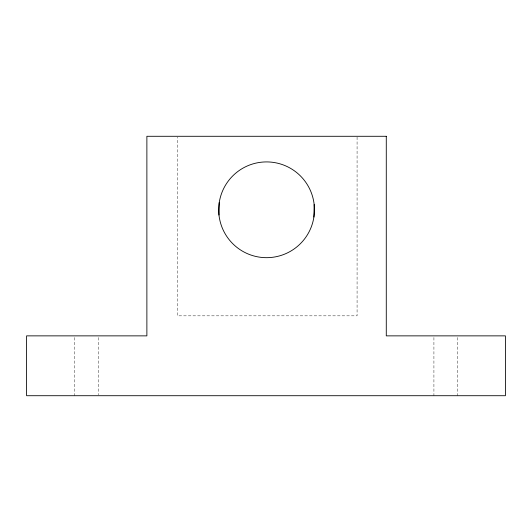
<?xml version="1.0" encoding="UTF-8"?>
<svg xmlns="http://www.w3.org/2000/svg" width="532" height="532" viewBox="0 0 532 532"><rect width="100%" height="100%" fill="white"/><g stroke="black" fill="none" stroke-linecap="round" stroke-linejoin="round"><path stroke-width="0.4" stroke-dasharray="2.66 2" d="M457.759 337.527L457.759 395.715M433.919 337.527L433.919 395.715M357.078 137.11L357.078 315.835L177.528 315.835L177.528 137.11M98.706 337.527L98.706 394.884M74.766 337.527L74.766 395.715"/><path stroke-width="0.8" d="M218.985 215.034L219.251 202.539M313.9 217.049A47.88 47.88 0 0 0 249.195 165.179A47.88 47.88 0 0 0 236.627 247.154A47.88 47.88 0 0 0 313.9 217.049L314.166 204.554M386.279 136.285L146.879 136.285L146.879 335.865L26.6 335.865L26.6 395.715L505.4 395.715L505.4 335.865L386.279 335.865L386.279 136.285"/></g></svg>
